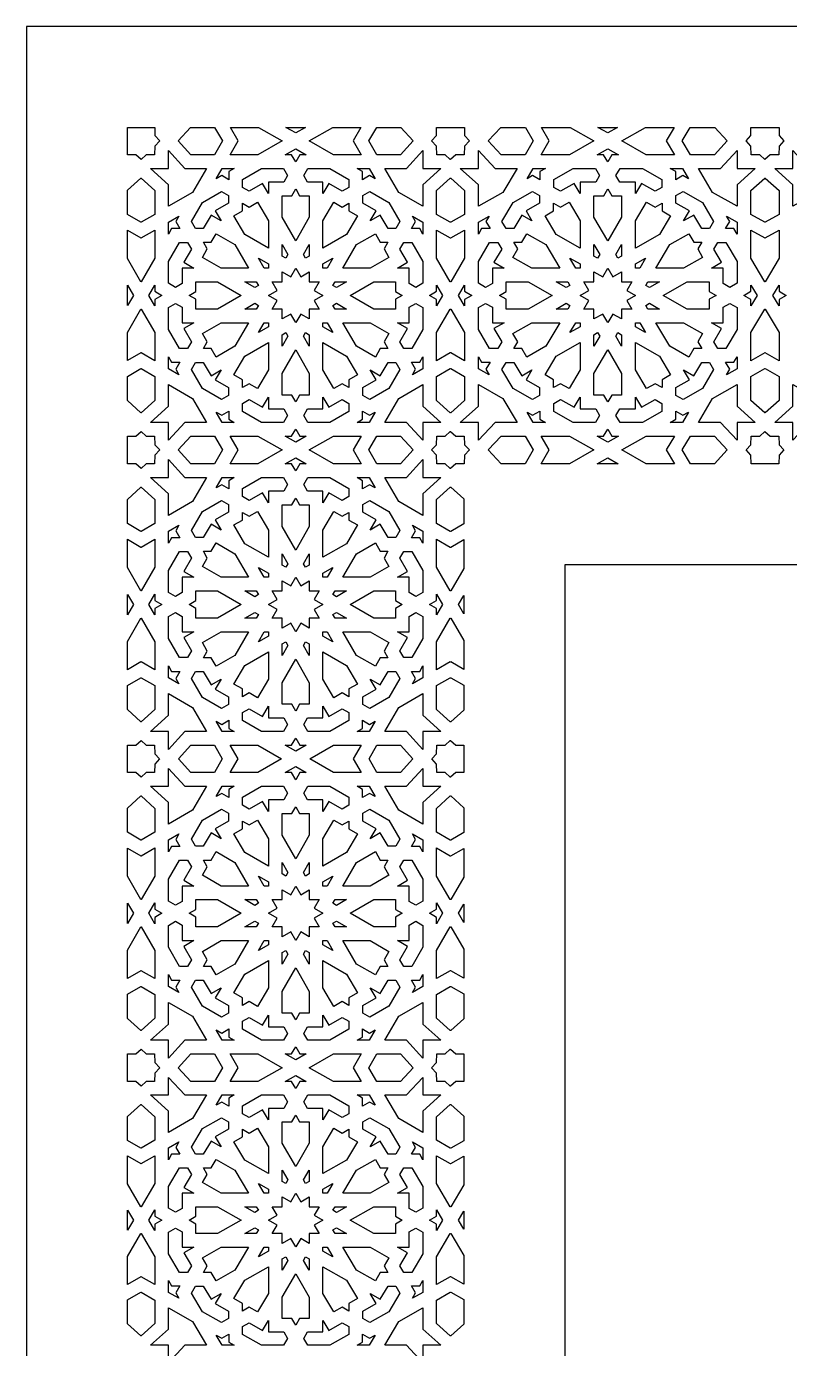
# Model space of a CAD drawing. Extents: x -500 to 500, y -400 to 400.
# Drawn here: x -500 to -273.2, y 7 to 400 of the extents above; entities that cross this region are included whole.
import ezdxf

# ---------------------------------------------------------------- set-up
doc = ezdxf.new("R2010")
doc.units = 0
doc.header["$MEASUREMENT"] = 0
doc.layers.add('LAYER_1', color=18, linetype='CONTINUOUS')

msp = doc.modelspace()

# ---------------------------------------------------------------- linework, layer by layer
at = {"layer": 'LAYER_1'}
for points in [[(-500, -400), (500, -400), (500, 400), (-500, 400)], [(-461.84, 367.57), (-460.4, 366), (-461.84, 364.42), (-461.92, 361.87), (-464.39, 361.87), (-465.93, 360.47), (-467.47, 361.87), (-469.94, 361.87), (-469.97, 362.9), (-469.97, 370), (-461.84, 370)], [(-441.76, 366), (-444.15, 361.87), (-451.13, 361.87), (-454.9, 366), (-451.24, 370), (-444.07, 370)], [(-424.04, 366), (-431.19, 361.87), (-439.46, 361.87), (-437.07, 366), (-439.39, 370), (-430.98, 370)], [(-419.98, 368.34), (-422.86, 370), (-417.09, 370)], [(-402.88, 366), (-400.5, 361.87), (-408.76, 361.87), (-415.92, 366), (-408.97, 370), (-400.57, 370)], [(-385.06, 366), (-388.82, 361.87), (-395.81, 361.87), (-398.2, 366), (-395.88, 370), (-388.71, 370)], [(-369.78, 367.57), (-368.32, 366), (-369.78, 364.42), (-369.86, 361.87), (-372.38, 361.87), (-373.94, 360.47), (-373.99, 360.51), (-374.03, 360.47), (-375.56, 361.87), (-378.04, 361.87), (-378.12, 364.42), (-379.56, 366), (-378.12, 367.57), (-378.12, 370), (-369.78, 370)], [(-349.37, 366), (-351.79, 361.87), (-358.89, 361.87), (-362.73, 366), (-359.01, 370), (-351.72, 370)], [(-331.35, 366), (-338.62, 361.87), (-347.02, 361.87), (-344.6, 366), (-346.95, 370), (-338.41, 370)], [(-327.21, 368.34), (-330.15, 370), (-324.28, 370)], [(-309.83, 366), (-307.41, 361.87), (-315.81, 361.87), (-323.08, 366), (-316.02, 370), (-307.48, 370)], [(-291.7, 366), (-295.53, 361.87), (-302.64, 361.87), (-305.06, 366), (-302.71, 370), (-295.42, 370)], [(-276.32, 367.57), (-274.86, 366), (-276.32, 364.42), (-276.4, 361.87), (-278.92, 361.87), (-280.49, 360.47), (-282.05, 361.87), (-284.57, 361.87), (-284.65, 364.42), (-286.11, 366), (-284.65, 367.57), (-284.65, 370), (-276.32, 370)], [(-452.92, 357.81), (-446.49, 357.81), (-450.62, 350.66), (-457.78, 346.54), (-457.78, 352.96), (-463.09, 357.81), (-457.78, 357.81), (-457.78, 363.12)], [(-416.88, 361.87), (-418.76, 361.87), (-419.98, 359.77), (-421.19, 361.87), (-423.07, 361.87), (-419.98, 363.65)], [(-382.18, 357.81), (-376.86, 357.81), (-382.18, 352.96), (-382.18, 346.54), (-389.34, 350.66), (-393.47, 357.81), (-387.03, 357.81), (-382.18, 363.12)], [(-360.72, 357.81), (-354.18, 357.81), (-358.38, 350.66), (-365.65, 346.54), (-365.65, 352.96), (-371.06, 357.81), (-365.65, 357.81), (-365.65, 363.12)], [(-324.07, 361.87), (-325.98, 361.87), (-327.21, 359.77), (-328.45, 361.87), (-330.36, 361.87), (-327.21, 363.65)], [(-288.78, 357.81), (-283.37, 357.81), (-288.78, 352.96), (-288.78, 346.54), (-296.05, 350.66), (-300.25, 357.81), (-293.71, 357.81), (-288.78, 363.12)], [(-267.26, 357.81), (-260.72, 357.81), (-264.92, 350.66), (-272.19, 346.54), (-272.19, 352.96), (-277.6, 357.81), (-272.19, 357.81), (-272.19, 363.12)], [(-439.86, 356.87), (-439.86, 354.45), (-441.96, 355.66), (-443.59, 354.72), (-441.8, 357.81), (-438.23, 357.81)], [(-422.37, 355.74), (-423.52, 353.76), (-428.09, 353.76), (-428.09, 350.3), (-429.82, 353.29), (-433.78, 351.01), (-435.77, 352.15), (-435.77, 354.55), (-430.11, 357.81), (-423.57, 357.81)], [(-404.19, 354.55), (-404.19, 352.15), (-406.17, 351.01), (-410.13, 353.29), (-411.86, 350.3), (-411.86, 353.76), (-416.44, 353.76), (-417.58, 355.74), (-416.38, 357.81), (-409.85, 357.81)], [(-396.37, 354.72), (-398, 355.66), (-400.1, 354.45), (-400.1, 356.87), (-401.73, 357.81), (-398.15, 357.81)], [(-347.43, 356.87), (-347.43, 354.45), (-349.57, 355.66), (-351.22, 354.72), (-349.41, 357.81), (-345.77, 357.81)], [(-329.65, 355.74), (-330.81, 353.76), (-335.47, 353.76), (-335.47, 350.3), (-337.22, 353.29), (-341.25, 351.01), (-343.27, 352.15), (-343.27, 354.55), (-337.51, 357.81), (-330.87, 357.81)], [(-311.16, 354.55), (-311.16, 352.15), (-313.18, 351.01), (-317.2, 353.29), (-318.96, 350.3), (-318.96, 353.76), (-323.62, 353.76), (-324.78, 355.74), (-323.56, 357.81), (-316.91, 357.81)], [(-303.21, 354.72), (-304.86, 355.66), (-307, 354.45), (-307, 356.87), (-308.66, 357.81), (-305.02, 357.81)], [(-461.84, 351.25), (-461.84, 344.15), (-465.89, 341.81), (-465.93, 341.84), (-465.97, 341.81), (-469.97, 344.12), (-469.97, 351.29), (-465.97, 354.94), (-465.93, 354.9), (-465.89, 354.94)], [(-369.78, 351.25), (-369.78, 344.15), (-373.9, 341.81), (-373.94, 341.84), (-373.99, 341.81), (-374.03, 341.84), (-374.07, 341.81), (-378.12, 344.15), (-378.12, 351.25), (-374.07, 354.94), (-374.03, 354.9), (-373.99, 354.94), (-373.94, 354.9), (-373.9, 354.94)], [(-276.32, 351.25), (-276.32, 344.15), (-280.44, 341.81), (-280.49, 341.84), (-280.53, 341.81), (-284.65, 344.15), (-284.65, 351.25), (-280.53, 354.94), (-280.49, 354.9), (-280.44, 354.94)], [(-439.91, 349.76), (-439.91, 347.48), (-443.87, 345.19), (-442.14, 342.2), (-445.14, 343.93), (-447.43, 339.97), (-449.71, 339.97), (-450.91, 342.04), (-447.65, 347.7), (-441.99, 350.96)], [(-418.82, 349.7), (-415.92, 349.7), (-415.92, 343.28), (-419.98, 336.26), (-424.03, 343.28), (-424.03, 349.7), (-421.14, 349.7), (-419.98, 351.71)], [(-392.31, 347.7), (-389.04, 342.04), (-390.24, 339.97), (-392.53, 339.97), (-394.82, 343.93), (-397.81, 342.2), (-396.08, 345.19), (-400.05, 347.48), (-400.05, 349.76), (-397.97, 350.96)], [(-347.48, 349.76), (-347.48, 347.48), (-351.51, 345.19), (-349.75, 342.2), (-352.8, 343.93), (-355.13, 339.97), (-357.45, 339.97), (-358.68, 342.04), (-355.35, 347.7), (-349.6, 350.96)], [(-326.04, 349.7), (-323.09, 349.7), (-323.09, 343.28), (-327.21, 336.26), (-331.34, 343.28), (-331.34, 349.7), (-328.39, 349.7), (-327.21, 351.71)], [(-299.08, 347.7), (-295.75, 342.04), (-296.98, 339.97), (-299.3, 339.97), (-301.63, 343.93), (-304.67, 342.2), (-302.92, 345.19), (-306.95, 347.48), (-306.95, 349.76), (-304.83, 350.96)], [(-428.09, 342.19), (-428.09, 334.09), (-435.11, 338.14), (-438.33, 343.71), (-435.82, 345.15), (-435.82, 347.47), (-433.81, 346.31), (-431.31, 347.75)], [(-406.14, 346.31), (-404.14, 347.47), (-404.14, 345.15), (-401.63, 343.71), (-404.85, 338.14), (-411.86, 334.09), (-411.86, 342.19), (-408.65, 347.75)], [(-335.47, 342.19), (-335.47, 334.09), (-342.6, 338.14), (-345.87, 343.71), (-343.33, 345.15), (-343.33, 347.47), (-341.28, 346.31), (-338.74, 347.75)], [(-313.15, 346.31), (-311.1, 347.47), (-311.1, 345.15), (-308.56, 343.71), (-311.83, 338.14), (-318.96, 334.09), (-318.96, 342.19), (-315.69, 347.75)], [(-455.62, 342.01), (-454.41, 339.91), (-456.84, 339.91), (-457.78, 338.29), (-457.78, 341.85), (-454.68, 343.64)], [(-382.18, 341.85), (-382.18, 338.29), (-383.12, 339.91), (-385.55, 339.91), (-384.34, 342.01), (-385.27, 343.64)], [(-363.46, 342.01), (-362.22, 339.91), (-364.7, 339.91), (-365.65, 338.29), (-365.65, 341.85), (-362.51, 343.64)], [(-288.78, 341.85), (-288.78, 338.29), (-289.73, 339.91), (-292.21, 339.91), (-290.97, 342.01), (-291.92, 343.64)], [(-461.84, 331.12), (-465.89, 324.11), (-465.93, 324.18), (-465.97, 324.11), (-469.97, 331.04), (-469.97, 339.44), (-465.97, 337.13), (-465.93, 337.15), (-465.89, 337.13), (-461.84, 339.47)], [(-438.08, 335.17), (-434.03, 328.16), (-442.13, 328.16), (-447.7, 331.37), (-446.26, 333.88), (-447.42, 335.88), (-445.1, 335.88), (-443.65, 338.38)], [(-394.86, 335.88), (-392.54, 335.88), (-393.7, 333.88), (-392.25, 331.37), (-397.82, 328.16), (-405.93, 328.16), (-401.87, 335.17), (-396.3, 338.38)], [(-369.78, 331.12), (-373.9, 324.11), (-373.94, 324.18), (-373.99, 324.11), (-374.03, 324.18), (-374.07, 324.11), (-378.12, 331.12), (-378.12, 339.47), (-374.07, 337.13), (-374.03, 337.15), (-373.99, 337.13), (-373.94, 337.15), (-373.9, 337.13), (-369.78, 339.47)], [(-345.63, 335.17), (-341.51, 328.16), (-349.75, 328.16), (-355.41, 331.37), (-353.94, 333.88), (-355.12, 335.88), (-352.76, 335.88), (-351.29, 338.38)], [(-301.67, 335.88), (-299.31, 335.88), (-300.49, 333.88), (-299.02, 331.37), (-304.68, 328.16), (-312.92, 328.16), (-308.8, 335.17), (-303.14, 338.38)], [(-276.32, 331.12), (-280.44, 324.11), (-280.49, 324.18), (-280.53, 324.11), (-284.65, 331.12), (-284.65, 339.47), (-280.53, 337.13), (-280.49, 337.15), (-280.44, 337.13), (-276.32, 339.47)], [(-450.96, 333.85), (-453.25, 329.89), (-450.26, 328.16), (-453.71, 328.16), (-453.71, 323.59), (-455.7, 322.45), (-457.78, 323.65), (-457.78, 330.17), (-454.51, 335.83), (-452.11, 335.83)], [(-422.32, 332.21), (-422.95, 331.13), (-424.03, 331.75), (-424.03, 335.16)], [(-415.92, 331.75), (-417.01, 331.13), (-417.63, 332.21), (-415.92, 335.16)], [(-382.18, 330.17), (-382.18, 323.65), (-384.26, 322.45), (-386.24, 323.59), (-386.24, 328.16), (-389.7, 328.16), (-386.7, 329.89), (-388.99, 333.85), (-387.85, 335.83), (-385.45, 335.83)], [(-358.72, 333.85), (-361.05, 329.89), (-358, 328.16), (-361.52, 328.16), (-361.52, 323.59), (-363.54, 322.45), (-365.65, 323.65), (-365.65, 330.17), (-362.33, 335.83), (-359.89, 335.83)], [(-329.6, 332.21), (-330.24, 331.13), (-331.34, 331.75), (-331.34, 335.16)], [(-323.09, 331.75), (-324.19, 331.13), (-324.83, 332.21), (-323.09, 335.16)], [(-288.78, 330.17), (-288.78, 323.65), (-290.89, 322.45), (-292.91, 323.59), (-292.91, 328.16), (-296.43, 328.16), (-293.38, 329.89), (-295.7, 333.85), (-294.54, 335.83), (-292.1, 335.83)], [(-428.09, 329.41), (-428.09, 328.16), (-429.34, 328.16), (-431.05, 331.12)], [(-410.61, 328.16), (-411.86, 328.16), (-411.86, 329.41), (-408.91, 331.12)], [(-335.47, 329.41), (-335.47, 328.16), (-336.74, 328.16), (-338.47, 331.12)], [(-317.69, 328.16), (-318.96, 328.16), (-318.96, 329.41), (-315.96, 331.12)], [(-418.49, 325.59), (-415.92, 327.07), (-415.92, 324.1), (-412.96, 324.1), (-414.44, 321.54), (-411.87, 320.06), (-414.44, 318.58), (-412.96, 316.01), (-415.92, 316.01), (-415.92, 313.05), (-418.49, 314.53), (-419.98, 311.96), (-421.46, 314.53), (-424.03, 313.05), (-424.03, 316.01), (-427, 316.01), (-425.51, 318.58), (-428.08, 320.06), (-425.51, 321.54), (-427, 324.1), (-424.03, 324.1), (-424.03, 327.07), (-421.46, 325.59), (-419.98, 328.15)], [(-325.71, 325.59), (-323.09, 327.07), (-323.09, 324.1), (-320.08, 324.1), (-321.58, 321.54), (-318.97, 320.06), (-321.58, 318.58), (-320.08, 316.01), (-323.09, 316.01), (-323.09, 313.05), (-325.71, 314.53), (-327.21, 311.96), (-328.72, 314.53), (-331.34, 313.05), (-331.34, 316.01), (-334.35, 316.01), (-332.84, 318.58), (-335.46, 320.06), (-332.84, 321.54), (-334.35, 324.1), (-331.34, 324.1), (-331.34, 327.07), (-328.72, 325.59), (-327.21, 328.15)], [(-468.23, 320.06), (-469.97, 317.05), (-469.97, 323.06)], [(-461.84, 321.27), (-459.73, 320.06), (-461.84, 318.84), (-461.84, 316.96), (-463.62, 320.06), (-461.84, 323.15)], [(-436.2, 320.06), (-443.22, 316.01), (-449.65, 316.01), (-449.65, 318.9), (-451.66, 320.06), (-449.65, 321.21), (-449.65, 324.1), (-443.22, 324.1)], [(-431.06, 323.02), (-432.14, 322.4), (-435.1, 324.1), (-431.69, 324.1)], [(-407.81, 322.4), (-408.89, 323.02), (-408.27, 324.1), (-404.85, 324.1)], [(-390.3, 321.21), (-388.29, 320.06), (-390.3, 318.9), (-390.3, 316.01), (-396.73, 316.01), (-403.75, 320.06), (-396.73, 324.1), (-390.3, 324.1)], [(-376.33, 320.06), (-378.12, 316.96), (-378.12, 318.84), (-380.22, 320.06), (-378.12, 321.27), (-378.12, 323.15)], [(-369.78, 321.27), (-367.64, 320.06), (-369.78, 318.84), (-369.78, 316.96), (-371.6, 320.06), (-369.78, 323.15)], [(-343.72, 320.06), (-350.85, 316.01), (-357.39, 316.01), (-357.39, 318.9), (-359.43, 320.06), (-357.39, 321.21), (-357.39, 324.1), (-350.85, 324.1)], [(-338.49, 323.02), (-339.59, 322.4), (-342.59, 324.1), (-339.12, 324.1)], [(-314.84, 322.4), (-315.94, 323.02), (-315.31, 324.1), (-311.84, 324.1)], [(-297.04, 321.21), (-295, 320.06), (-297.04, 318.9), (-297.04, 316.01), (-303.58, 316.01), (-310.71, 320.06), (-303.58, 324.1), (-297.04, 324.1)], [(-282.83, 320.06), (-284.65, 316.96), (-284.65, 318.84), (-286.79, 320.06), (-284.65, 321.27), (-284.65, 323.15)], [(-276.32, 321.27), (-274.18, 320.06), (-276.32, 318.84), (-276.32, 316.96), (-278.14, 320.06), (-276.32, 323.15)], [(-461.84, 308.99), (-461.84, 300.64), (-465.89, 302.98), (-465.93, 302.96), (-465.97, 302.98), (-469.97, 300.67), (-469.97, 309.07), (-465.97, 316), (-465.93, 315.93), (-465.89, 316)], [(-453.71, 316.52), (-453.71, 311.95), (-450.26, 311.95), (-453.25, 310.22), (-450.96, 306.26), (-452.11, 304.28), (-454.51, 304.28), (-457.78, 309.94), (-457.78, 316.46), (-455.7, 317.66)], [(-431.06, 317.09), (-431.69, 316.01), (-435.1, 316.01), (-432.14, 317.71)], [(-404.85, 316.01), (-408.27, 316.01), (-408.89, 317.09), (-407.81, 317.71)], [(-382.18, 316.46), (-382.18, 309.94), (-385.45, 304.28), (-387.85, 304.28), (-388.99, 306.26), (-386.7, 310.22), (-389.7, 311.95), (-386.24, 311.95), (-386.24, 316.52), (-384.26, 317.66)], [(-369.78, 308.99), (-369.78, 300.64), (-373.9, 302.98), (-373.94, 302.96), (-373.99, 302.98), (-374.03, 302.96), (-374.07, 302.98), (-378.12, 300.64), (-378.12, 308.99), (-374.07, 316), (-374.03, 315.93), (-373.99, 316), (-373.94, 315.93), (-373.9, 316)], [(-361.52, 316.52), (-361.52, 311.95), (-358, 311.95), (-361.05, 310.22), (-358.72, 306.26), (-359.89, 304.28), (-362.33, 304.28), (-365.65, 309.94), (-365.65, 316.46), (-363.54, 317.66)], [(-338.49, 317.09), (-339.12, 316.01), (-342.59, 316.01), (-339.59, 317.71)], [(-311.84, 316.01), (-315.31, 316.01), (-315.94, 317.09), (-314.84, 317.71)], [(-288.78, 316.46), (-288.78, 309.94), (-292.1, 304.28), (-294.54, 304.28), (-295.7, 306.26), (-293.38, 310.22), (-296.43, 311.95), (-292.91, 311.95), (-292.91, 316.52), (-290.89, 317.66)], [(-276.32, 308.99), (-276.32, 300.64), (-280.44, 302.98), (-280.49, 302.96), (-280.53, 302.98), (-284.65, 300.64), (-284.65, 308.99), (-280.53, 316), (-280.49, 315.93), (-280.44, 316)], [(-438.08, 304.94), (-443.65, 301.73), (-445.1, 304.23), (-447.42, 304.23), (-446.26, 306.23), (-447.7, 308.74), (-442.13, 311.95), (-434.03, 311.95)], [(-428.09, 310.7), (-431.05, 309), (-429.34, 311.95), (-428.09, 311.95)], [(-408.91, 309), (-411.86, 310.7), (-411.86, 311.95), (-410.61, 311.95)], [(-392.25, 308.74), (-393.7, 306.23), (-392.54, 304.23), (-394.86, 304.23), (-396.3, 301.73), (-401.87, 304.94), (-405.93, 311.95), (-397.82, 311.95)], [(-345.63, 304.94), (-351.29, 301.73), (-352.76, 304.23), (-355.12, 304.23), (-353.94, 306.23), (-355.41, 308.74), (-349.75, 311.95), (-341.51, 311.95)], [(-335.47, 310.7), (-338.47, 309), (-336.74, 311.95), (-335.47, 311.95)], [(-315.96, 309), (-318.96, 310.7), (-318.96, 311.95), (-317.69, 311.95)], [(-299.02, 308.74), (-300.49, 306.23), (-299.31, 304.23), (-301.67, 304.23), (-303.14, 301.73), (-308.8, 304.94), (-312.92, 311.95), (-304.68, 311.95)], [(-422.32, 307.91), (-424.03, 304.95), (-424.03, 308.36), (-422.95, 308.99)], [(-415.92, 308.36), (-415.92, 304.95), (-417.63, 307.91), (-417.01, 308.99)], [(-329.6, 307.91), (-331.34, 304.95), (-331.34, 308.36), (-330.24, 308.99)], [(-323.09, 308.36), (-323.09, 304.95), (-324.83, 307.91), (-324.19, 308.99)], [(-428.09, 297.92), (-431.31, 292.36), (-433.81, 293.8), (-435.82, 292.65), (-435.82, 294.96), (-438.33, 296.41), (-435.11, 301.97), (-428.09, 306.02)], [(-415.92, 296.84), (-415.92, 290.41), (-418.82, 290.41), (-419.98, 288.41), (-421.14, 290.41), (-424.03, 290.41), (-424.03, 296.84), (-419.98, 303.85)], [(-404.85, 301.97), (-401.63, 296.41), (-404.14, 294.96), (-404.14, 292.65), (-406.14, 293.8), (-408.65, 292.36), (-411.86, 297.92), (-411.86, 306.02)], [(-335.47, 297.92), (-338.74, 292.36), (-341.28, 293.8), (-343.33, 292.65), (-343.33, 294.96), (-345.87, 296.41), (-342.6, 301.97), (-335.47, 306.02)], [(-323.09, 296.84), (-323.09, 290.41), (-326.04, 290.41), (-327.21, 288.41), (-328.39, 290.41), (-331.34, 290.41), (-331.34, 296.84), (-327.21, 303.85)], [(-311.83, 301.97), (-308.56, 296.41), (-311.1, 294.96), (-311.1, 292.65), (-313.15, 293.8), (-315.69, 292.36), (-318.96, 297.92), (-318.96, 306.02)], [(-456.84, 300.2), (-454.41, 300.2), (-455.62, 298.1), (-454.68, 296.47), (-457.78, 298.26), (-457.78, 301.83)], [(-445.14, 296.19), (-442.14, 297.91), (-443.87, 294.92), (-439.91, 292.64), (-439.91, 290.35), (-441.99, 289.15), (-447.65, 292.41), (-450.91, 298.07), (-449.71, 300.14), (-447.43, 300.14)], [(-389.04, 298.07), (-392.31, 292.41), (-397.97, 289.15), (-400.05, 290.35), (-400.05, 292.64), (-396.08, 294.92), (-397.81, 297.91), (-394.82, 296.19), (-392.53, 300.14), (-390.24, 300.14)], [(-382.18, 298.26), (-385.27, 296.47), (-384.34, 298.1), (-385.55, 300.2), (-383.12, 300.2), (-382.18, 301.83)], [(-364.7, 300.2), (-362.22, 300.2), (-363.46, 298.1), (-362.51, 296.47), (-365.65, 298.26), (-365.65, 301.83)], [(-352.8, 296.19), (-349.75, 297.91), (-351.51, 294.92), (-347.48, 292.64), (-347.48, 290.35), (-349.6, 289.15), (-355.35, 292.41), (-358.68, 298.07), (-357.45, 300.14), (-355.13, 300.14)], [(-295.75, 298.07), (-299.08, 292.41), (-304.83, 289.15), (-306.95, 290.35), (-306.95, 292.64), (-302.92, 294.92), (-304.67, 297.91), (-301.63, 296.19), (-299.3, 300.14), (-296.98, 300.14)], [(-288.78, 298.26), (-291.92, 296.47), (-290.97, 298.1), (-292.21, 300.2), (-289.73, 300.2), (-288.78, 301.83)], [(-461.84, 295.96), (-461.84, 288.86), (-465.89, 285.17), (-465.93, 285.21), (-465.97, 285.17), (-469.97, 288.82), (-469.97, 295.99), (-465.97, 298.3), (-465.93, 298.27), (-465.89, 298.3)], [(-369.78, 295.96), (-369.78, 288.86), (-373.9, 285.17), (-373.94, 285.21), (-373.99, 285.17), (-374.03, 285.21), (-374.07, 285.17), (-378.12, 288.86), (-378.12, 295.96), (-374.07, 298.3), (-374.03, 298.27), (-373.99, 298.3), (-373.94, 298.27), (-373.9, 298.3)], [(-276.32, 295.96), (-276.32, 288.86), (-280.44, 285.17), (-280.49, 285.21), (-280.53, 285.17), (-284.65, 288.86), (-284.65, 295.96), (-280.53, 298.3), (-280.49, 298.27), (-280.44, 298.3)], [(-450.62, 289.45), (-446.49, 282.3), (-452.92, 282.3), (-457.78, 276.99), (-457.78, 282.3), (-463.09, 282.3), (-457.78, 287.15), (-457.78, 293.57)], [(-382.18, 287.15), (-376.86, 282.3), (-382.18, 282.3), (-382.18, 276.99), (-387.03, 282.3), (-393.47, 282.3), (-389.34, 289.45), (-382.18, 293.57)], [(-358.38, 289.45), (-354.17, 282.3), (-360.72, 282.3), (-365.65, 276.99), (-365.65, 282.3), (-371.06, 282.3), (-365.65, 287.15), (-365.65, 293.57)], [(-288.78, 287.15), (-283.37, 282.3), (-288.78, 282.3), (-288.78, 276.99), (-293.71, 282.3), (-300.25, 282.3), (-296.05, 289.45), (-288.78, 293.57)], [(-264.92, 289.45), (-260.72, 282.3), (-267.26, 282.3), (-272.19, 276.99), (-272.19, 282.3), (-277.6, 282.3), (-272.19, 287.15), (-272.19, 293.57)], [(-428.09, 286.35), (-423.52, 286.35), (-422.37, 284.37), (-423.57, 282.3), (-430.11, 282.3), (-435.77, 285.56), (-435.77, 287.96), (-433.78, 289.1), (-429.82, 286.82), (-428.09, 289.81)], [(-410.13, 286.82), (-406.17, 289.1), (-404.19, 287.96), (-404.19, 285.56), (-409.85, 282.3), (-416.38, 282.3), (-417.58, 284.37), (-416.44, 286.35), (-411.86, 286.35), (-411.86, 289.81)], [(-335.47, 286.35), (-330.81, 286.35), (-329.65, 284.37), (-330.87, 282.3), (-337.51, 282.3), (-343.27, 285.56), (-343.27, 287.96), (-341.25, 289.1), (-337.22, 286.82), (-335.47, 289.81)], [(-317.2, 286.82), (-313.18, 289.1), (-311.16, 287.96), (-311.16, 285.56), (-316.91, 282.3), (-323.56, 282.3), (-324.78, 284.37), (-323.62, 286.35), (-318.96, 286.35), (-318.96, 289.81)], [(-439.86, 283.24), (-438.23, 282.3), (-441.8, 282.3), (-443.59, 285.39), (-441.96, 284.45), (-439.86, 285.67)], [(-398, 284.45), (-396.37, 285.39), (-398.15, 282.3), (-401.73, 282.3), (-400.1, 283.24), (-400.1, 285.67)], [(-347.43, 283.24), (-345.77, 282.3), (-349.41, 282.3), (-351.22, 285.39), (-349.57, 284.45), (-347.43, 285.67)], [(-304.86, 284.45), (-303.21, 285.39), (-305.02, 282.3), (-308.66, 282.3), (-307, 283.24), (-307, 285.67)], [(-464.39, 278.24), (-461.92, 278.24), (-461.84, 275.69), (-460.4, 274.11), (-461.84, 272.54), (-461.92, 269.99), (-464.39, 269.99), (-465.93, 268.59), (-467.47, 269.99), (-469.94, 269.99), (-469.97, 271.02), (-469.97, 274.11), (-469.97, 277.21), (-469.94, 278.24), (-467.47, 278.24), (-465.93, 279.64)], [(-418.76, 278.24), (-416.88, 278.24), (-419.98, 276.46), (-423.07, 278.24), (-421.19, 278.24), (-419.98, 280.35)], [(-372.38, 278.24), (-369.86, 278.24), (-369.78, 275.69), (-368.32, 274.11), (-369.78, 272.54), (-369.86, 270), (-370, 270), (-370, 269.99), (-372.38, 269.99), (-373.94, 268.59), (-373.99, 268.62), (-374.03, 268.59), (-375.56, 269.99), (-378.04, 269.99), (-378.12, 272.54), (-379.56, 274.11), (-378.12, 275.69), (-378.04, 278.24), (-375.56, 278.24), (-374.03, 279.64), (-373.99, 279.61), (-373.94, 279.64)], [(-325.98, 278.24), (-324.07, 278.24), (-327.21, 276.46), (-330.36, 278.24), (-328.45, 278.24), (-327.21, 280.35)], [(-278.92, 278.24), (-276.4, 278.24), (-276.32, 275.69), (-274.86, 274.11), (-276.32, 272.54), (-276.4, 270), (-284.57, 270), (-284.65, 272.54), (-286.11, 274.11), (-284.65, 275.69), (-284.57, 278.24), (-282.05, 278.24), (-280.49, 279.64)], [(-441.76, 274.11), (-444.15, 269.99), (-451.13, 269.99), (-454.9, 274.11), (-451.13, 278.24), (-444.15, 278.24)], [(-424.04, 274.11), (-431.19, 269.99), (-439.46, 269.99), (-437.07, 274.11), (-439.46, 278.24), (-431.19, 278.24)], [(-402.88, 274.11), (-400.5, 269.99), (-408.76, 269.99), (-415.92, 274.11), (-408.76, 278.24), (-400.5, 278.24)], [(-385.06, 274.11), (-388.82, 269.99), (-395.81, 269.99), (-398.2, 274.11), (-395.81, 278.24), (-388.82, 278.24)], [(-349.37, 274.11), (-351.78, 270), (-358.91, 270), (-362.73, 274.11), (-358.89, 278.24), (-351.79, 278.24)], [(-331.35, 274.11), (-338.6, 270), (-347.01, 270), (-344.6, 274.11), (-347.02, 278.24), (-338.62, 278.24)], [(-309.83, 274.11), (-307.41, 270), (-315.83, 270), (-323.08, 274.11), (-315.81, 278.24), (-307.41, 278.24)], [(-291.7, 274.11), (-295.52, 270), (-302.65, 270), (-305.06, 274.11), (-302.64, 278.24), (-295.53, 278.24)], [(-452.92, 265.93), (-446.49, 265.93), (-450.62, 258.78), (-457.78, 254.66), (-457.78, 261.08), (-463.09, 265.93), (-457.78, 265.93), (-457.78, 271.24)], [(-416.88, 269.99), (-418.76, 269.99), (-419.98, 267.88), (-421.19, 269.99), (-423.07, 269.99), (-419.98, 271.77)], [(-382.18, 265.93), (-376.86, 265.93), (-382.18, 261.08), (-382.18, 254.66), (-389.34, 258.78), (-393.47, 265.93), (-387.03, 265.93), (-382.18, 271.24)], [(-324.09, 270), (-330.34, 270), (-327.21, 271.77)], [(-439.86, 264.99), (-439.86, 262.56), (-441.96, 263.78), (-443.59, 262.84), (-441.8, 265.93), (-438.23, 265.93)], [(-422.37, 263.85), (-423.52, 261.87), (-428.09, 261.87), (-428.09, 258.42), (-429.82, 261.41), (-433.78, 259.13), (-435.77, 260.27), (-435.77, 262.67), (-430.11, 265.93), (-423.57, 265.93)], [(-404.19, 262.67), (-404.19, 260.27), (-406.17, 259.13), (-410.13, 261.41), (-411.86, 258.42), (-411.86, 261.87), (-416.44, 261.87), (-417.58, 263.85), (-416.38, 265.93), (-409.85, 265.93)], [(-396.37, 262.84), (-398, 263.78), (-400.1, 262.56), (-400.1, 264.99), (-401.73, 265.93), (-398.15, 265.93)], [(-461.84, 259.36), (-461.84, 252.27), (-465.89, 249.93), (-465.93, 249.95), (-465.97, 249.93), (-469.97, 252.24), (-469.97, 259.41), (-465.97, 263.06), (-465.93, 263.02), (-465.89, 263.06)], [(-418.82, 257.82), (-415.92, 257.82), (-415.92, 251.39), (-419.98, 244.38), (-424.03, 251.39), (-424.03, 257.82), (-421.14, 257.82), (-419.98, 259.82)], [(-370, 259.56), (-370, 252.14), (-373.9, 249.93), (-373.94, 249.95), (-373.99, 249.93), (-374.03, 249.95), (-374.07, 249.93), (-378.12, 252.27), (-378.12, 259.36), (-374.07, 263.06), (-374.03, 263.02), (-373.99, 263.06), (-373.94, 263.02), (-373.9, 263.06)], [(-439.91, 257.88), (-439.91, 255.59), (-443.87, 253.31), (-442.14, 250.32), (-445.14, 252.04), (-447.43, 248.08), (-449.71, 248.08), (-450.91, 250.16), (-447.65, 255.81), (-441.99, 259.08)], [(-428.09, 250.31), (-428.09, 242.21), (-435.11, 246.26), (-438.33, 251.82), (-435.82, 253.27), (-435.82, 255.58), (-433.81, 254.43), (-431.31, 255.87)], [(-406.14, 254.43), (-404.14, 255.58), (-404.14, 253.27), (-401.63, 251.82), (-404.85, 246.26), (-411.86, 242.21), (-411.86, 250.31), (-408.65, 255.87)], [(-392.31, 255.81), (-389.04, 250.16), (-390.24, 248.08), (-392.53, 248.08), (-394.82, 252.04), (-397.81, 250.32), (-396.08, 253.31), (-400.05, 255.59), (-400.05, 257.88), (-397.97, 259.08)], [(-455.62, 250.13), (-454.41, 248.03), (-456.84, 248.03), (-457.78, 246.4), (-457.78, 249.97), (-454.68, 251.76)], [(-382.18, 249.97), (-382.18, 246.4), (-383.12, 248.03), (-385.55, 248.03), (-384.34, 250.13), (-385.27, 251.76)], [(-461.84, 239.24), (-465.89, 232.23), (-465.93, 232.3), (-465.97, 232.23), (-469.97, 239.16), (-469.97, 247.56), (-465.97, 245.25), (-465.93, 245.27), (-465.89, 245.25), (-461.84, 247.58)], [(-374.07, 245.25), (-374.03, 245.27), (-373.99, 245.25), (-373.94, 245.27), (-373.9, 245.25), (-370, 247.46), (-370, 238.87), (-373.9, 232.23), (-373.94, 232.3), (-373.99, 232.23), (-374.03, 232.3), (-374.07, 232.23), (-378.12, 239.24), (-378.12, 247.58)], [(-450.96, 241.96), (-453.25, 238.01), (-450.26, 236.28), (-453.71, 236.28), (-453.71, 231.71), (-455.7, 230.57), (-457.78, 231.76), (-457.78, 238.29), (-454.51, 243.94), (-452.11, 243.94)], [(-438.08, 243.29), (-434.03, 236.28), (-442.13, 236.28), (-447.7, 239.49), (-446.26, 241.99), (-447.42, 244), (-445.1, 244), (-443.65, 246.5)], [(-394.86, 244), (-392.54, 244), (-393.7, 241.99), (-392.25, 239.49), (-397.82, 236.28), (-405.93, 236.28), (-401.87, 243.29), (-396.3, 246.5)], [(-382.18, 238.29), (-382.18, 231.76), (-384.26, 230.57), (-386.24, 231.71), (-386.24, 236.28), (-389.7, 236.28), (-386.7, 238.01), (-388.99, 241.96), (-387.85, 243.94), (-385.45, 243.94)], [(-422.32, 240.32), (-422.95, 239.24), (-424.03, 239.87), (-424.03, 243.28)], [(-415.92, 239.87), (-417.01, 239.24), (-417.63, 240.32), (-415.92, 243.28)], [(340, -240), (340, 240), (-340, 240), (-340, -240)], [(-428.09, 237.52), (-428.09, 236.28), (-429.34, 236.28), (-431.05, 239.23)], [(-418.49, 233.7), (-415.92, 235.18), (-415.92, 232.22), (-412.96, 232.22), (-414.44, 229.65), (-411.87, 228.17), (-414.44, 226.69), (-412.96, 224.12), (-415.92, 224.12), (-415.92, 221.16), (-418.49, 222.64), (-419.98, 220.08), (-421.46, 222.64), (-424.03, 221.16), (-424.03, 224.12), (-427, 224.12), (-425.51, 226.69), (-428.08, 228.17), (-425.51, 229.65), (-427, 232.22), (-424.03, 232.22), (-424.03, 235.18), (-421.46, 233.7), (-419.98, 236.27)], [(-410.61, 236.28), (-411.86, 236.28), (-411.86, 237.52), (-408.91, 239.23)], [(-436.2, 228.17), (-443.22, 224.12), (-449.65, 224.12), (-449.65, 227.01), (-451.66, 228.17), (-449.65, 229.33), (-449.65, 232.22), (-443.22, 232.22)], [(-431.06, 231.14), (-432.14, 230.51), (-435.1, 232.22), (-431.69, 232.22)], [(-407.81, 230.51), (-408.89, 231.14), (-408.27, 232.22), (-404.85, 232.22)], [(-390.3, 229.33), (-388.29, 228.17), (-390.3, 227.01), (-390.3, 224.12), (-396.73, 224.12), (-403.75, 228.17), (-396.73, 232.22), (-390.3, 232.22)], [(-468.23, 228.17), (-469.97, 225.16), (-469.97, 231.18)], [(-461.84, 229.39), (-459.73, 228.17), (-461.84, 226.96), (-461.84, 225.08), (-463.62, 228.17), (-461.84, 231.26)], [(-376.33, 228.17), (-378.12, 225.08), (-378.12, 226.96), (-380.22, 228.17), (-378.12, 229.39), (-378.12, 231.26)], [(-370, 225.45), (-371.6, 228.17), (-370, 230.89)], [(-461.84, 217.11), (-461.84, 208.76), (-465.89, 211.1), (-465.93, 211.08), (-465.97, 211.1), (-469.97, 208.79), (-469.97, 217.19), (-465.97, 224.12), (-465.93, 224.05), (-465.89, 224.12)], [(-453.71, 224.64), (-453.71, 220.07), (-450.26, 220.07), (-453.25, 218.34), (-450.96, 214.38), (-452.11, 212.4), (-454.51, 212.4), (-457.78, 218.05), (-457.78, 224.58), (-455.7, 225.78)], [(-431.06, 225.21), (-431.69, 224.12), (-435.1, 224.12), (-432.14, 225.83)], [(-404.85, 224.12), (-408.27, 224.12), (-408.89, 225.21), (-407.81, 225.83)], [(-382.18, 224.58), (-382.18, 218.05), (-385.45, 212.4), (-387.85, 212.4), (-388.99, 214.38), (-386.7, 218.34), (-389.7, 220.07), (-386.24, 220.07), (-386.24, 224.64), (-384.26, 225.78)], [(-370, 217.48), (-370, 208.89), (-373.9, 211.1), (-373.94, 211.08), (-373.99, 211.1), (-374.03, 211.08), (-374.07, 211.1), (-378.12, 208.76), (-378.12, 217.11), (-374.07, 224.12), (-374.03, 224.05), (-373.99, 224.12), (-373.94, 224.05), (-373.9, 224.12)], [(-438.08, 213.06), (-443.65, 209.84), (-445.1, 212.35), (-447.42, 212.35), (-446.26, 214.35), (-447.7, 216.86), (-442.13, 220.07), (-434.03, 220.07)], [(-428.09, 218.82), (-431.05, 217.11), (-429.34, 220.07), (-428.09, 220.07)], [(-408.91, 217.11), (-411.86, 218.82), (-411.86, 220.07), (-410.61, 220.07)], [(-392.25, 216.86), (-393.7, 214.35), (-392.54, 212.35), (-394.86, 212.35), (-396.3, 209.84), (-401.87, 213.06), (-405.93, 220.07), (-397.82, 220.07)], [(-422.32, 216.02), (-424.03, 213.07), (-424.03, 216.48), (-422.95, 217.1)], [(-415.92, 216.48), (-415.92, 213.07), (-417.63, 216.02), (-417.01, 217.1)], [(-428.09, 206.04), (-431.31, 200.48), (-433.81, 201.92), (-435.82, 200.76), (-435.82, 203.08), (-438.33, 204.52), (-435.11, 210.09), (-428.09, 214.14)], [(-404.85, 210.09), (-401.63, 204.52), (-404.14, 203.08), (-404.14, 200.76), (-406.14, 201.92), (-408.65, 200.48), (-411.86, 206.04), (-411.86, 214.14)], [(-456.84, 208.32), (-454.41, 208.32), (-455.62, 206.22), (-454.68, 204.59), (-457.78, 206.37), (-457.78, 209.94)], [(-415.92, 204.95), (-415.92, 198.53), (-418.82, 198.53), (-419.98, 196.52), (-421.14, 198.53), (-424.03, 198.53), (-424.03, 204.95), (-419.98, 211.96)], [(-382.18, 206.37), (-385.27, 204.59), (-384.34, 206.22), (-385.55, 208.32), (-383.12, 208.32), (-382.18, 209.94)], [(-461.84, 204.08), (-461.84, 196.98), (-465.89, 193.29), (-465.93, 193.32), (-465.97, 193.29), (-469.97, 196.94), (-469.97, 204.11), (-465.97, 206.41), (-465.93, 206.39), (-465.89, 206.41)], [(-445.14, 204.3), (-442.14, 206.03), (-443.87, 203.04), (-439.91, 200.75), (-439.91, 198.47), (-441.99, 197.27), (-447.65, 200.53), (-450.91, 206.18), (-449.71, 208.26), (-447.43, 208.26)], [(-389.04, 206.18), (-392.31, 200.53), (-397.97, 197.27), (-400.05, 198.47), (-400.05, 200.75), (-396.08, 203.04), (-397.81, 206.03), (-394.82, 204.3), (-392.53, 208.26), (-390.24, 208.26)], [(-370, 204.2), (-370, 196.79), (-373.9, 193.29), (-373.94, 193.32), (-373.99, 193.29), (-374.03, 193.32), (-374.07, 193.29), (-378.12, 196.98), (-378.12, 204.08), (-374.07, 206.41), (-374.03, 206.39), (-373.99, 206.41), (-373.94, 206.39), (-373.9, 206.41)], [(-450.62, 197.56), (-446.49, 190.42), (-452.92, 190.42), (-457.78, 185.1), (-457.78, 190.42), (-463.09, 190.42), (-457.78, 195.26), (-457.78, 201.69)], [(-382.18, 195.26), (-376.86, 190.42), (-382.18, 190.42), (-382.18, 185.1), (-387.03, 190.42), (-393.47, 190.42), (-389.34, 197.56), (-382.18, 201.69)], [(-428.09, 194.47), (-423.52, 194.47), (-422.37, 192.49), (-423.57, 190.41), (-430.11, 190.41), (-435.77, 193.68), (-435.77, 196.08), (-433.78, 197.22), (-429.82, 194.93), (-428.09, 197.93)], [(-410.13, 194.93), (-406.17, 197.22), (-404.19, 196.08), (-404.19, 193.68), (-409.85, 190.41), (-416.38, 190.41), (-417.58, 192.49), (-416.44, 194.47), (-411.86, 194.47), (-411.86, 197.93)], [(-439.86, 191.35), (-438.23, 190.42), (-441.8, 190.42), (-443.59, 193.51), (-441.96, 192.57), (-439.86, 193.78)], [(-398, 192.57), (-396.37, 193.51), (-398.15, 190.42), (-401.73, 190.42), (-400.1, 191.35), (-400.1, 193.78)], [(-464.39, 186.36), (-461.92, 186.36), (-461.84, 183.81), (-460.45, 182.29), (-461.84, 180.78), (-461.92, 178.23), (-464.39, 178.23), (-465.93, 176.83), (-467.47, 178.23), (-469.94, 178.23), (-469.97, 179.26), (-469.97, 182.29), (-469.97, 185.33), (-469.94, 186.36), (-467.47, 186.36), (-465.93, 187.76)], [(-441.8, 182.29), (-444.15, 178.23), (-451.13, 178.23), (-454.85, 182.29), (-451.13, 186.36), (-444.15, 186.36)], [(-424.15, 182.29), (-431.19, 178.23), (-439.46, 178.23), (-437.11, 182.29), (-439.46, 186.36), (-431.19, 186.36)], [(-418.76, 186.36), (-416.88, 186.36), (-419.98, 184.58), (-423.07, 186.36), (-421.19, 186.36), (-419.98, 188.46)], [(-402.85, 182.29), (-400.5, 178.23), (-408.76, 178.23), (-415.81, 182.29), (-408.76, 186.36), (-400.5, 186.36)], [(-385.11, 182.29), (-388.82, 178.23), (-395.81, 178.23), (-398.16, 182.29), (-395.81, 186.36), (-388.82, 186.36)], [(-372.38, 186.36), (-370, 186.36), (-370, 178.23), (-372.38, 178.23), (-373.94, 176.83), (-373.99, 176.86), (-374.03, 176.83), (-375.56, 178.23), (-378.04, 178.23), (-378.12, 180.78), (-379.5, 182.29), (-378.12, 183.81), (-378.04, 186.36), (-375.56, 186.36), (-374.03, 187.76), (-373.99, 187.72), (-373.94, 187.76)], [(-452.92, 174.17), (-446.49, 174.17), (-450.62, 167.02), (-457.78, 162.9), (-457.78, 169.32), (-463.09, 174.17), (-457.78, 174.17), (-457.78, 179.48)], [(-416.88, 178.23), (-418.76, 178.23), (-419.98, 176.12), (-421.19, 178.23), (-423.07, 178.23), (-419.98, 180.01)], [(-382.18, 174.17), (-376.86, 174.17), (-382.18, 169.32), (-382.18, 162.9), (-389.34, 167.02), (-393.47, 174.17), (-387.03, 174.17), (-382.18, 179.48)], [(-439.86, 173.23), (-439.86, 170.8), (-441.96, 172.02), (-443.59, 171.08), (-441.8, 174.17), (-438.23, 174.17)], [(-422.37, 172.09), (-423.52, 170.12), (-428.09, 170.12), (-428.09, 166.66), (-429.82, 169.65), (-433.78, 167.37), (-435.77, 168.51), (-435.77, 170.91), (-430.11, 174.17), (-423.57, 174.17)], [(-404.19, 170.91), (-404.19, 168.51), (-406.17, 167.37), (-410.13, 169.65), (-411.86, 166.66), (-411.86, 170.12), (-416.44, 170.12), (-417.58, 172.09), (-416.38, 174.17), (-409.85, 174.17)], [(-396.37, 171.08), (-398, 172.02), (-400.1, 170.8), (-400.1, 173.23), (-401.73, 174.17), (-398.15, 174.17)], [(-461.84, 167.6), (-461.84, 160.51), (-465.89, 158.17), (-465.93, 158.19), (-465.97, 158.17), (-469.97, 160.48), (-469.97, 167.65), (-465.97, 171.3), (-465.93, 171.26), (-465.89, 171.3)], [(-370, 167.8), (-370, 160.38), (-373.9, 158.17), (-373.94, 158.19), (-373.99, 158.17), (-374.03, 158.19), (-374.07, 158.17), (-378.12, 160.51), (-378.12, 167.6), (-374.07, 171.3), (-374.03, 171.26), (-373.99, 171.3), (-373.94, 171.26), (-373.9, 171.3)], [(-439.91, 166.12), (-439.91, 163.83), (-443.87, 161.55), (-442.14, 158.56), (-445.14, 160.28), (-447.43, 156.32), (-449.71, 156.32), (-450.91, 158.4), (-447.65, 164.05), (-441.99, 167.32)], [(-418.82, 166.06), (-415.92, 166.06), (-415.92, 159.63), (-419.98, 152.62), (-424.03, 159.63), (-424.03, 166.06), (-421.14, 166.06), (-419.98, 168.06)], [(-392.31, 164.05), (-389.04, 158.4), (-390.24, 156.32), (-392.53, 156.32), (-394.82, 160.28), (-397.81, 158.56), (-396.08, 161.55), (-400.05, 163.83), (-400.05, 166.12), (-397.97, 167.32)], [(-428.09, 158.55), (-428.09, 150.45), (-435.11, 154.5), (-438.33, 160.06), (-435.82, 161.51), (-435.82, 163.82), (-433.81, 162.67), (-431.31, 164.11)], [(-406.14, 162.67), (-404.14, 163.82), (-404.14, 161.51), (-401.63, 160.06), (-404.85, 154.5), (-411.86, 150.45), (-411.86, 158.55), (-408.65, 164.11)], [(-455.62, 158.37), (-454.41, 156.27), (-456.84, 156.27), (-457.78, 154.64), (-457.78, 158.21), (-454.68, 160)], [(-382.18, 158.21), (-382.18, 154.64), (-383.12, 156.27), (-385.55, 156.27), (-384.34, 158.37), (-385.27, 160)], [(-461.84, 147.48), (-465.89, 140.47), (-465.93, 140.54), (-465.97, 140.47), (-469.97, 147.4), (-469.97, 155.8), (-465.97, 153.49), (-465.93, 153.51), (-465.89, 153.49), (-461.84, 155.82)], [(-438.08, 151.53), (-434.03, 144.52), (-442.13, 144.52), (-447.7, 147.73), (-446.26, 150.23), (-447.42, 152.24), (-445.1, 152.24), (-443.65, 154.74)], [(-394.86, 152.24), (-392.54, 152.24), (-393.7, 150.23), (-392.25, 147.73), (-397.82, 144.52), (-405.93, 144.52), (-401.87, 151.53), (-396.3, 154.74)], [(-374.07, 153.49), (-374.03, 153.51), (-373.99, 153.49), (-373.94, 153.51), (-373.9, 153.49), (-370, 155.7), (-370, 147.11), (-373.9, 140.47), (-373.94, 140.54), (-373.99, 140.47), (-374.03, 140.54), (-374.07, 140.47), (-378.12, 147.48), (-378.12, 155.82)], [(-450.96, 150.2), (-453.25, 146.25), (-450.26, 144.52), (-453.71, 144.52), (-453.71, 139.95), (-455.7, 138.81), (-457.78, 140), (-457.78, 146.53), (-454.51, 152.18), (-452.11, 152.18)], [(-422.32, 148.57), (-422.95, 147.49), (-424.03, 148.11), (-424.03, 151.52)], [(-415.92, 148.11), (-417.01, 147.49), (-417.63, 148.57), (-415.92, 151.52)], [(-382.18, 146.53), (-382.18, 140), (-384.26, 138.81), (-386.24, 139.95), (-386.24, 144.52), (-389.7, 144.52), (-386.7, 146.25), (-388.99, 150.2), (-387.85, 152.18), (-385.45, 152.18)], [(-428.09, 145.77), (-428.09, 144.52), (-429.34, 144.52), (-431.05, 147.47)], [(-410.61, 144.52), (-411.86, 144.52), (-411.86, 145.77), (-408.91, 147.47)], [(-418.49, 141.94), (-415.92, 143.43), (-415.92, 140.46), (-412.96, 140.46), (-414.44, 137.9), (-411.87, 136.41), (-414.44, 134.93), (-412.96, 132.37), (-415.92, 132.37), (-415.92, 129.4), (-418.49, 130.89), (-419.98, 128.32), (-421.46, 130.89), (-424.03, 129.4), (-424.03, 132.37), (-427, 132.37), (-425.51, 134.93), (-428.08, 136.41), (-425.51, 137.9), (-427, 140.46), (-424.03, 140.46), (-424.03, 143.43), (-421.46, 141.94), (-419.98, 144.51)], [(-468.23, 136.41), (-469.97, 133.4), (-469.97, 139.42)], [(-461.84, 137.63), (-459.73, 136.41), (-461.84, 135.2), (-461.84, 133.32), (-463.62, 136.41), (-461.84, 139.5)], [(-436.2, 136.41), (-443.22, 132.36), (-449.65, 132.36), (-449.65, 135.25), (-451.66, 136.41), (-449.65, 137.57), (-449.65, 140.46), (-443.22, 140.46)], [(-431.06, 139.38), (-432.14, 138.76), (-435.1, 140.46), (-431.69, 140.46)], [(-407.81, 138.76), (-408.89, 139.38), (-408.27, 140.46), (-404.85, 140.46)], [(-390.3, 137.57), (-388.29, 136.41), (-390.3, 135.25), (-390.3, 132.36), (-396.73, 132.36), (-403.75, 136.41), (-396.73, 140.46), (-390.3, 140.46)], [(-376.33, 136.41), (-378.12, 133.32), (-378.12, 135.2), (-380.22, 136.41), (-378.12, 137.63), (-378.12, 139.5)], [(-370, 133.7), (-371.6, 136.41), (-370, 139.13)], [(-453.71, 132.88), (-453.71, 128.31), (-450.26, 128.31), (-453.25, 126.58), (-450.96, 122.62), (-452.11, 120.64), (-454.51, 120.64), (-457.78, 126.3), (-457.78, 132.82), (-455.7, 134.02)], [(-431.06, 133.45), (-431.69, 132.37), (-435.1, 132.37), (-432.14, 134.07)], [(-404.85, 132.37), (-408.27, 132.37), (-408.89, 133.45), (-407.81, 134.07)], [(-382.18, 132.82), (-382.18, 126.3), (-385.45, 120.64), (-387.85, 120.64), (-388.99, 122.62), (-386.7, 126.58), (-389.7, 128.31), (-386.24, 128.31), (-386.24, 132.88), (-384.26, 134.02)], [(-461.84, 125.35), (-461.84, 117), (-465.89, 119.34), (-465.93, 119.32), (-465.97, 119.34), (-469.97, 117.03), (-469.97, 125.43), (-465.97, 132.36), (-465.93, 132.29), (-465.89, 132.36)], [(-370, 125.72), (-370, 117.13), (-373.9, 119.34), (-373.94, 119.32), (-373.99, 119.34), (-374.03, 119.32), (-374.07, 119.34), (-378.12, 117), (-378.12, 125.35), (-374.07, 132.36), (-374.03, 132.29), (-373.99, 132.36), (-373.94, 132.29), (-373.9, 132.36)], [(-438.08, 121.3), (-443.65, 118.08), (-445.1, 120.59), (-447.42, 120.59), (-446.26, 122.59), (-447.7, 125.1), (-442.13, 128.31), (-434.03, 128.31)], [(-428.09, 127.06), (-431.05, 125.36), (-429.34, 128.31), (-428.09, 128.31)], [(-408.91, 125.36), (-411.86, 127.06), (-411.86, 128.31), (-410.61, 128.31)], [(-392.25, 125.1), (-393.7, 122.59), (-392.54, 120.59), (-394.86, 120.59), (-396.3, 118.08), (-401.87, 121.3), (-405.93, 128.31), (-397.82, 128.31)], [(-428.09, 114.28), (-431.31, 108.72), (-433.81, 110.16), (-435.82, 109), (-435.82, 111.32), (-438.33, 112.76), (-435.11, 118.33), (-428.09, 122.38)], [(-422.32, 124.26), (-424.03, 121.31), (-424.03, 124.72), (-422.95, 125.34)], [(-415.92, 124.72), (-415.92, 121.31), (-417.63, 124.26), (-417.01, 125.34)], [(-404.85, 118.33), (-401.63, 112.76), (-404.14, 111.32), (-404.14, 109), (-406.14, 110.16), (-408.65, 108.72), (-411.86, 114.28), (-411.86, 122.38)], [(-456.84, 116.56), (-454.41, 116.56), (-455.62, 114.46), (-454.68, 112.83), (-457.78, 114.61), (-457.78, 118.18)], [(-415.92, 113.19), (-415.92, 106.77), (-418.82, 106.77), (-419.98, 104.76), (-421.14, 106.77), (-424.03, 106.77), (-424.03, 113.19), (-419.98, 120.2)], [(-382.18, 114.61), (-385.27, 112.83), (-384.34, 114.46), (-385.55, 116.56), (-383.12, 116.56), (-382.18, 118.18)], [(-461.84, 112.32), (-461.84, 105.22), (-465.89, 101.53), (-465.93, 101.56), (-465.97, 101.53), (-469.97, 105.18), (-469.97, 112.34), (-465.97, 114.65), (-465.93, 114.63), (-465.89, 114.65)], [(-445.14, 112.54), (-442.14, 114.27), (-443.87, 111.28), (-439.91, 108.99), (-439.91, 106.71), (-441.99, 105.51), (-447.65, 108.77), (-450.91, 114.42), (-449.71, 116.5), (-447.43, 116.5)], [(-389.04, 114.42), (-392.31, 108.77), (-397.97, 105.51), (-400.05, 106.71), (-400.05, 108.99), (-396.08, 111.28), (-397.81, 114.27), (-394.82, 112.54), (-392.53, 116.5), (-390.24, 116.5)], [(-370, 112.44), (-370, 105.03), (-373.9, 101.53), (-373.94, 101.56), (-373.99, 101.53), (-374.03, 101.56), (-374.07, 101.53), (-378.12, 105.22), (-378.12, 112.32), (-374.07, 114.65), (-374.03, 114.63), (-373.99, 114.65), (-373.94, 114.63), (-373.9, 114.65)], [(-450.62, 105.8), (-446.49, 98.66), (-452.92, 98.66), (-457.78, 93.34), (-457.78, 98.66), (-463.09, 98.66), (-457.78, 103.5), (-457.78, 109.93)], [(-428.09, 102.71), (-423.52, 102.71), (-422.37, 100.73), (-423.57, 98.66), (-430.11, 98.66), (-435.77, 101.92), (-435.77, 104.32), (-433.78, 105.46), (-429.82, 103.17), (-428.09, 106.17)], [(-410.13, 103.17), (-406.17, 105.46), (-404.19, 104.32), (-404.19, 101.92), (-409.85, 98.66), (-416.38, 98.66), (-417.58, 100.73), (-416.44, 102.71), (-411.86, 102.71), (-411.86, 106.17)], [(-382.18, 103.5), (-376.86, 98.66), (-382.18, 98.66), (-382.18, 93.34), (-387.03, 98.66), (-393.47, 98.66), (-389.34, 105.8), (-382.18, 109.93)], [(-439.86, 99.59), (-438.23, 98.66), (-441.8, 98.66), (-443.59, 101.75), (-441.96, 100.81), (-439.86, 102.02)], [(-398, 100.81), (-396.37, 101.75), (-398.15, 98.66), (-401.73, 98.66), (-400.1, 99.59), (-400.1, 102.02)], [(-464.39, 94.6), (-461.92, 94.6), (-461.84, 92.05), (-460.4, 90.47), (-461.84, 88.92), (-461.92, 86.41), (-464.39, 86.41), (-465.93, 85.03), (-467.47, 86.41), (-469.94, 86.41), (-469.97, 87.42), (-469.97, 90.47), (-469.97, 93.57), (-469.94, 94.6), (-467.47, 94.6), (-465.93, 96)], [(-441.76, 90.47), (-444.15, 86.4), (-451.13, 86.4), (-454.9, 90.47), (-451.13, 94.6), (-444.15, 94.6)], [(-424.04, 90.47), (-431.19, 86.4), (-439.46, 86.4), (-437.07, 90.47), (-439.46, 94.6), (-431.19, 94.6)], [(-418.76, 94.6), (-416.88, 94.6), (-419.98, 92.82), (-423.07, 94.6), (-421.19, 94.6), (-419.98, 96.7)], [(-402.88, 90.47), (-400.5, 86.4), (-408.76, 86.4), (-415.92, 90.47), (-408.76, 94.6), (-400.5, 94.6)], [(-385.06, 90.47), (-388.82, 86.4), (-395.81, 86.4), (-398.2, 90.47), (-395.81, 94.6), (-388.82, 94.6)], [(-372.38, 94.6), (-370, 94.6), (-370, 86.41), (-372.38, 86.41), (-373.94, 85.03), (-373.99, 85.06), (-374.03, 85.03), (-375.56, 86.41), (-378.04, 86.41), (-378.12, 88.92), (-379.56, 90.47), (-378.12, 92.05), (-378.04, 94.6), (-375.56, 94.6), (-374.03, 96), (-373.99, 95.96), (-373.94, 96)], [(-452.92, 82.41), (-446.49, 82.41), (-450.62, 75.37), (-457.78, 71.3), (-457.78, 77.63), (-463.09, 82.41), (-457.78, 82.41), (-457.78, 87.64)], [(-416.88, 86.4), (-418.76, 86.4), (-419.98, 84.33), (-421.19, 86.4), (-423.07, 86.4), (-419.98, 88.16)], [(-382.18, 82.41), (-376.86, 82.41), (-382.18, 77.63), (-382.18, 71.3), (-389.34, 75.37), (-393.47, 82.41), (-387.03, 82.41), (-382.18, 87.64)], [(-461.84, 75.94), (-461.84, 68.95), (-465.89, 66.64), (-465.93, 66.67), (-465.97, 66.64), (-469.97, 68.92), (-469.97, 75.98), (-465.97, 79.58), (-465.93, 79.54), (-465.89, 79.58)], [(-439.86, 81.48), (-439.86, 79.09), (-441.96, 80.29), (-443.59, 79.36), (-441.8, 82.41), (-438.23, 82.41)], [(-422.37, 80.36), (-423.52, 78.41), (-428.09, 78.41), (-428.09, 75.01), (-429.82, 77.96), (-433.78, 75.7), (-435.77, 76.83), (-435.77, 79.19), (-430.11, 82.41), (-423.57, 82.41)], [(-404.19, 79.19), (-404.19, 76.83), (-406.17, 75.7), (-410.13, 77.96), (-411.86, 75.01), (-411.86, 78.41), (-416.44, 78.41), (-417.58, 80.36), (-416.38, 82.41), (-409.85, 82.41)], [(-396.37, 79.36), (-398, 80.29), (-400.1, 79.09), (-400.1, 81.48), (-401.73, 82.41), (-398.15, 82.41)], [(-370, 76.13), (-370, 68.82), (-373.9, 66.64), (-373.94, 66.67), (-373.99, 66.64), (-374.03, 66.67), (-374.07, 66.64), (-378.12, 68.95), (-378.12, 75.94), (-374.07, 79.58), (-374.03, 79.54), (-373.99, 79.58), (-373.94, 79.54), (-373.9, 79.58)], [(-439.91, 74.47), (-439.91, 72.22), (-443.87, 69.97), (-442.14, 67.02), (-445.14, 68.72), (-447.43, 64.82), (-449.71, 64.82), (-450.91, 66.87), (-447.65, 72.44), (-441.99, 75.66)], [(-418.82, 74.42), (-415.92, 74.42), (-415.92, 68.08), (-419.98, 61.18), (-424.03, 68.08), (-424.03, 74.42), (-421.14, 74.42), (-419.98, 76.39)], [(-392.31, 72.44), (-389.04, 66.87), (-390.24, 64.82), (-392.53, 64.82), (-394.82, 68.72), (-397.81, 67.02), (-396.08, 69.97), (-400.05, 72.22), (-400.05, 74.47), (-397.97, 75.66)], [(-428.09, 67.01), (-428.09, 59.04), (-435.11, 63.03), (-438.33, 68.51), (-435.82, 69.93), (-435.82, 72.21), (-433.81, 71.07), (-431.31, 72.5)], [(-406.14, 71.07), (-404.14, 72.21), (-404.14, 69.93), (-401.63, 68.51), (-404.85, 63.03), (-411.86, 59.04), (-411.86, 67.01), (-408.65, 72.5)], [(-455.62, 66.84), (-454.41, 64.77), (-456.84, 64.77), (-457.78, 63.17), (-457.78, 66.68), (-454.68, 68.44)], [(-382.18, 66.68), (-382.18, 63.17), (-383.12, 64.77), (-385.55, 64.77), (-384.34, 66.84), (-385.27, 68.44)], [(-461.84, 56.11), (-465.89, 49.2), (-465.93, 49.27), (-465.97, 49.2), (-469.97, 56.03), (-469.97, 64.31), (-465.97, 62.03), (-465.93, 62.05), (-465.89, 62.03), (-461.84, 64.33)], [(-438.08, 60.1), (-434.03, 53.19), (-442.13, 53.19), (-447.7, 56.36), (-446.26, 58.82), (-447.42, 60.8), (-445.1, 60.8), (-443.65, 63.27)], [(-394.86, 60.8), (-392.54, 60.8), (-393.7, 58.82), (-392.25, 56.36), (-397.82, 53.19), (-405.93, 53.19), (-401.87, 60.1), (-396.3, 63.27)], [(-374.07, 62.03), (-374.03, 62.05), (-373.99, 62.03), (-373.94, 62.05), (-373.9, 62.03), (-370, 64.21), (-370, 55.74), (-373.9, 49.2), (-373.94, 49.27), (-373.99, 49.2), (-374.03, 49.27), (-374.07, 49.2), (-378.12, 56.11), (-378.12, 64.33)], [(-450.96, 58.79), (-453.25, 54.89), (-450.26, 53.19), (-453.71, 53.19), (-453.71, 48.69), (-455.7, 47.56), (-457.78, 48.74), (-457.78, 55.18), (-454.51, 60.74), (-452.11, 60.74)], [(-422.32, 57.18), (-422.95, 56.11), (-424.03, 56.73), (-424.03, 60.09)], [(-415.92, 56.73), (-417.01, 56.11), (-417.63, 57.18), (-415.92, 60.09)], [(-382.18, 55.18), (-382.18, 48.74), (-384.26, 47.56), (-386.24, 48.69), (-386.24, 53.19), (-389.7, 53.19), (-386.7, 54.89), (-388.99, 58.79), (-387.85, 60.74), (-385.45, 60.74)], [(-428.09, 54.42), (-428.09, 53.19), (-429.34, 53.19), (-431.05, 56.1)], [(-410.61, 53.19), (-411.86, 53.19), (-411.86, 54.42), (-408.91, 56.1)], [(-418.49, 50.65), (-415.92, 52.11), (-415.92, 49.19), (-412.96, 49.19), (-414.44, 46.66), (-411.87, 45.2), (-414.44, 43.74), (-412.96, 41.22), (-415.92, 41.22), (-415.92, 38.3), (-418.49, 39.76), (-419.98, 37.23), (-421.46, 39.76), (-424.03, 38.3), (-424.03, 41.22), (-427, 41.22), (-425.51, 43.74), (-428.08, 45.2), (-425.51, 46.66), (-427, 49.19), (-424.03, 49.19), (-424.03, 52.11), (-421.46, 50.65), (-419.98, 53.18)], [(-468.23, 45.21), (-469.97, 42.24), (-469.97, 48.17)], [(-461.84, 46.4), (-459.73, 45.21), (-461.84, 44.01), (-461.84, 42.16), (-463.62, 45.21), (-461.84, 48.25)], [(-436.2, 45.21), (-443.22, 41.22), (-449.65, 41.22), (-449.65, 44.06), (-451.66, 45.21), (-449.65, 46.35), (-449.65, 49.19), (-443.22, 49.19)], [(-431.06, 48.13), (-432.14, 47.51), (-435.1, 49.19), (-431.69, 49.19)], [(-407.81, 47.51), (-408.89, 48.13), (-408.27, 49.19), (-404.85, 49.19)], [(-390.3, 46.35), (-388.29, 45.21), (-390.3, 44.06), (-390.3, 41.22), (-396.73, 41.22), (-403.75, 45.21), (-396.73, 49.19), (-390.3, 49.19)], [(-376.33, 45.21), (-378.12, 42.16), (-378.12, 44.01), (-380.22, 45.21), (-378.12, 46.4), (-378.12, 48.25)], [(-370, 42.53), (-371.6, 45.21), (-370, 47.88)], [(-461.84, 34.3), (-461.84, 26.08), (-465.89, 28.38), (-465.93, 28.36), (-465.97, 28.38), (-469.97, 26.11), (-469.97, 34.38), (-465.97, 41.21), (-465.93, 41.14), (-465.89, 41.21)], [(-453.71, 41.72), (-453.71, 37.22), (-450.26, 37.22), (-453.25, 35.52), (-450.96, 31.62), (-452.11, 29.67), (-454.51, 29.67), (-457.78, 35.24), (-457.78, 41.67), (-455.7, 42.85)], [(-431.06, 42.28), (-431.69, 41.22), (-435.1, 41.22), (-432.14, 42.9)], [(-404.85, 41.22), (-408.27, 41.22), (-408.89, 42.28), (-407.81, 42.9)], [(-382.18, 41.67), (-382.18, 35.24), (-385.45, 29.67), (-387.85, 29.67), (-388.99, 31.62), (-386.7, 35.52), (-389.7, 37.22), (-386.24, 37.22), (-386.24, 41.72), (-384.26, 42.85)], [(-370, 34.67), (-370, 26.2), (-373.9, 28.38), (-373.94, 28.36), (-373.99, 28.38), (-374.03, 28.36), (-374.07, 28.38), (-378.12, 26.08), (-378.12, 34.3), (-374.07, 41.21), (-374.03, 41.14), (-373.99, 41.21), (-373.94, 41.14), (-373.9, 41.21)], [(-438.08, 30.31), (-443.65, 27.15), (-445.1, 29.61), (-447.42, 29.61), (-446.26, 31.59), (-447.7, 34.05), (-442.13, 37.22), (-434.03, 37.22)], [(-428.09, 35.99), (-431.05, 34.31), (-429.34, 37.22), (-428.09, 37.22)], [(-408.91, 34.31), (-411.86, 35.99), (-411.86, 37.22), (-410.61, 37.22)], [(-392.25, 34.05), (-393.7, 31.59), (-392.54, 29.61), (-394.86, 29.61), (-396.3, 27.15), (-401.87, 30.31), (-405.93, 37.22), (-397.82, 37.22)], [(-422.32, 33.23), (-424.03, 30.32), (-424.03, 33.68), (-422.95, 34.3)], [(-415.92, 33.68), (-415.92, 30.32), (-417.63, 33.23), (-417.01, 34.3)], [(-428.09, 23.4), (-431.31, 17.91), (-433.81, 19.34), (-435.82, 18.2), (-435.82, 20.48), (-438.33, 21.9), (-435.11, 27.39), (-428.09, 31.37)], [(-415.92, 22.33), (-415.92, 16), (-418.82, 16), (-419.98, 14.02), (-421.14, 16), (-424.03, 16), (-424.03, 22.33), (-419.98, 29.23)], [(-404.85, 27.39), (-401.63, 21.9), (-404.14, 20.48), (-404.14, 18.2), (-406.14, 19.34), (-408.65, 17.91), (-411.86, 23.4), (-411.86, 31.37)], [(-461.84, 21.46), (-461.84, 14.47), (-465.89, 10.83), (-465.93, 10.87), (-465.97, 10.83), (-469.97, 14.43), (-469.97, 21.49), (-465.97, 23.77), (-465.93, 23.74), (-465.89, 23.77)], [(-456.84, 25.64), (-454.41, 25.64), (-455.62, 23.57), (-454.68, 21.97), (-457.78, 23.73), (-457.78, 27.24)], [(-445.14, 21.69), (-442.14, 23.39), (-443.87, 20.44), (-439.91, 18.19), (-439.91, 15.94), (-441.99, 14.75), (-447.65, 17.97), (-450.91, 23.54), (-449.71, 25.59), (-447.43, 25.59)], [(-389.04, 23.54), (-392.31, 17.97), (-397.97, 14.75), (-400.05, 15.94), (-400.05, 18.19), (-396.08, 20.44), (-397.81, 23.39), (-394.82, 21.69), (-392.53, 25.59), (-390.24, 25.59)], [(-382.18, 23.73), (-385.27, 21.97), (-384.34, 23.57), (-385.55, 25.64), (-383.12, 25.64), (-382.18, 27.24)], [(-370, 21.59), (-370, 14.28), (-373.9, 10.83), (-373.94, 10.87), (-373.99, 10.83), (-374.03, 10.87), (-374.07, 10.83), (-378.12, 14.47), (-378.12, 21.46), (-374.07, 23.77), (-374.03, 23.74), (-373.99, 23.77), (-373.94, 23.74), (-373.9, 23.77)], [(-450.62, 15.05), (-446.49, 8), (-452.92, 8), (-457.78, 2.77), (-457.78, 8), (-463.09, 8), (-457.78, 12.78), (-457.78, 19.11)], [(-382.18, 12.78), (-376.86, 8), (-382.18, 8), (-382.18, 2.77), (-387.03, 8), (-393.47, 8), (-389.34, 15.05), (-382.18, 19.11)], [(-428.09, 12), (-423.52, 12), (-422.37, 10.05), (-423.57, 8), (-430.11, 8), (-435.77, 11.22), (-435.77, 13.58), (-433.78, 14.71), (-429.82, 12.45), (-428.09, 15.4)], [(-410.13, 12.45), (-406.17, 14.71), (-404.19, 13.58), (-404.19, 11.22), (-409.85, 8), (-416.38, 8), (-417.58, 10.05), (-416.44, 12), (-411.86, 12), (-411.86, 15.4)], [(-439.86, 8.93), (-438.23, 8), (-441.8, 8), (-443.59, 11.05), (-441.96, 10.12), (-439.86, 11.32)], [(-398, 10.12), (-396.37, 11.05), (-398.15, 8), (-401.73, 8), (-400.1, 8.93), (-400.1, 11.32)]]:
    msp.add_lwpolyline(points, close=True, dxfattribs=at)

doc.saveas('drawing.dxf')
